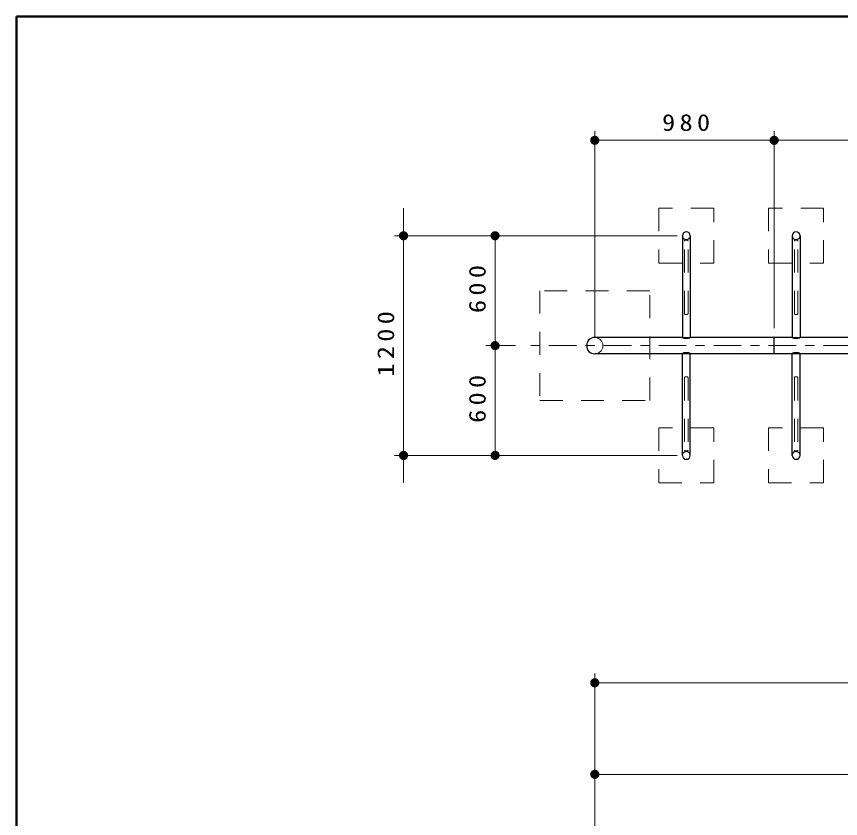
# Model space of a CAD drawing. Units: millimetres on the paper, scale 1:50. Extents: x -365 to 0, y 0 to 257.
# Drawn here: x -365 to -275, y 169.4 to 257 of the extents above; entities that cross this region are included whole.
import ezdxf

# ---------------------------------------------------------------- set-up
doc = ezdxf.new("R2010")
doc.units = ezdxf.units.MM
doc.linetypes.add('USER1', pattern=[4.5, 2.5, -2])
doc.linetypes.add('USER2', pattern=[6, 3, -1, 1, -1])
doc.layers.add('LY_3', color=7, linetype='Continuous', lineweight=13)
doc.layers.add('LY_4', color=7, linetype='Continuous', lineweight=13)
doc.styles.add('ＭＳ ゴシック', font='')
doc.styles.get('ＭＳ ゴシック').set_extended_font_data('MS Gothic')

# ---------------------------------------------------------------- blocks, each defined once
blk = doc.blocks.new('filled_dot')
at = {"color": 0, "linetype": 'Continuous', "lineweight": -2, "const_width": 1.25}
blk.add_lwpolyline([(-0.625, 0, 1), (0.625, 0, 1)], format="xyb", close=True, dxfattribs=at)

msp = doc.modelspace()

# ---------------------------------------------------------------- linework, layer by layer
at = {"layer": 'LY_3'}
for p, q in [((-301.815, 222.043), (-301.815, 244.47)), ((-282.215, 222.934), (-282.215, 244.47)), ((-282.215, 222.934), (-282.215, 244.47)), ((-301.815, 243.47), (-282.215, 243.47)), ((-282.215, 243.47), (-241.415, 243.47)), ((-322.706, 206.043), (-322.706, 236.043)), ((-309.706, 233.043), (-323.706, 233.043)), ((-292.815, 233.043), (-313.706, 233.043)), ((-312.706, 221.043), (-312.706, 233.043)), ((-310.487, 221.043), (-313.706, 221.043)), ((-312.706, 209.043), (-312.706, 221.043)), ((-309.706, 209.043), (-323.706, 209.043)), ((-292.815, 209.043), (-313.706, 209.043)), ((-301.815, 175.2), (-301.815, 185.2)), ((-301.815, 184.2), (-173.815, 184.2)), ((-301.815, 145.309), (-301.815, 175.2)), ((-301.815, 174.2), (-237.815, 174.2))]:
    msp.add_line(p, q, dxfattribs=at)
at = {"layer": 'LY_3', "lineweight": 25}
for p, q in [((-292.242, 233.043), (-292.242, 221.934)), ((-291.388, 233.043), (-291.388, 221.934)), ((-280.242, 233.043), (-280.242, 221.934)), ((-279.388, 233.043), (-279.388, 221.934)), ((-292.242, 221.934), (-301.815, 221.934)), ((-280.242, 221.934), (-291.388, 221.934)), ((-282.215, 220.152), (-282.215, 221.934)), ((-268.242, 221.934), (-279.388, 221.934)), ((-292.242, 220.152), (-301.815, 220.152)), ((-292.242, 209.043), (-292.242, 220.152)), ((-280.242, 220.152), (-291.388, 220.152)), ((-291.388, 209.043), (-291.388, 220.152)), ((-280.242, 209.043), (-280.242, 220.152)), ((-268.242, 220.152), (-279.388, 220.152)), ((-279.388, 209.043), (-279.388, 220.152))]:
    msp.add_line(p, q, dxfattribs=at)
at = {"layer": 'LY_3', "linetype": 'USER1'}
for p, q in [((-292.005, 224.543), (-292.005, 232.456)), ((-291.905, 232.556), (-291.725, 232.556)), ((-291.625, 224.543), (-291.625, 232.456)), ((-280.005, 224.543), (-280.005, 232.456)), ((-279.905, 232.556), (-279.725, 232.556)), ((-279.625, 224.543), (-279.625, 232.456)), ((-307.815, 227.043), (-307.815, 215.043)), ((-295.815, 227.043), (-307.815, 227.043)), ((-295.815, 215.043), (-295.815, 227.043)), ((-291.905, 224.443), (-291.725, 224.443)), ((-279.905, 224.443), (-279.725, 224.443)), ((-292.242, 221.934), (-291.388, 221.934)), ((-280.242, 221.934), (-279.388, 221.934)), ((-292.242, 220.152), (-291.388, 220.152)), ((-280.242, 220.152), (-279.388, 220.152)), ((-292.005, 217.543), (-292.005, 209.63)), ((-291.905, 217.643), (-291.725, 217.643)), ((-291.625, 217.543), (-291.625, 209.63)), ((-280.005, 217.543), (-280.005, 209.63)), ((-279.905, 217.643), (-279.725, 217.643)), ((-279.625, 217.543), (-279.625, 209.63)), ((-307.815, 215.043), (-295.815, 215.043)), ((-291.905, 209.53), (-291.725, 209.53)), ((-279.905, 209.53), (-279.725, 209.53))]:
    msp.add_line(p, q, dxfattribs=at)
at = {"layer": 'LY_3', "linetype": 'USER2'}
msp.add_line((-237.815, 221.043), (-309.487, 221.043), dxfattribs=at)
at = {"layer": 'LY_3', "linetype": 'USER1'}
for points in [[(-288.815, 230.043), (-288.815, 236.043), (-294.815, 236.043), (-294.815, 230.043)], [(-276.815, 230.043), (-276.815, 236.043), (-282.815, 236.043), (-282.815, 230.043)], [(-288.815, 206.043), (-288.815, 212.043), (-294.815, 212.043), (-294.815, 206.043)], [(-276.815, 206.043), (-276.815, 212.043), (-282.815, 212.043), (-282.815, 206.043)]]:
    msp.add_lwpolyline(points, close=True, dxfattribs=at)
at = {"layer": 'LY_3', "lineweight": 25}
for points in [[(-291.388, 221.934), (-291.392, 221.919), (-291.403, 221.905), (-291.421, 221.892), (-291.445, 221.879), (-291.476, 221.867), (-291.513, 221.856), (-291.555, 221.847), (-291.602, 221.839), (-291.652, 221.833), (-291.704, 221.828), (-291.759, 221.825), (-291.815, 221.825), (-291.871, 221.825), (-291.926, 221.828), (-291.978, 221.833), (-292.029, 221.839), (-292.075, 221.847), (-292.117, 221.856), (-292.154, 221.867), (-292.185, 221.879), (-292.21, 221.892), (-292.227, 221.905), (-292.238, 221.919), (-292.242, 221.934)], [(-279.388, 221.934), (-279.392, 221.919), (-279.403, 221.905), (-279.421, 221.892), (-279.445, 221.879), (-279.476, 221.867), (-279.513, 221.856), (-279.555, 221.847), (-279.602, 221.839), (-279.652, 221.833), (-279.704, 221.828), (-279.759, 221.825), (-279.815, 221.825), (-279.871, 221.825), (-279.926, 221.828), (-279.978, 221.833), (-280.029, 221.839), (-280.075, 221.847), (-280.117, 221.856), (-280.154, 221.867), (-280.185, 221.879), (-280.21, 221.892), (-280.227, 221.905), (-280.238, 221.919), (-280.242, 221.934)], [(-291.388, 220.152), (-291.392, 220.166), (-291.403, 220.18), (-291.421, 220.193), (-291.445, 220.206), (-291.476, 220.218), (-291.513, 220.229), (-291.555, 220.238), (-291.602, 220.246), (-291.652, 220.252), (-291.704, 220.257), (-291.759, 220.26), (-291.815, 220.261), (-291.871, 220.26), (-291.926, 220.257), (-291.978, 220.252), (-292.029, 220.246), (-292.075, 220.238), (-292.117, 220.229), (-292.154, 220.218), (-292.185, 220.206), (-292.21, 220.193), (-292.227, 220.18), (-292.238, 220.166), (-292.242, 220.152)], [(-279.388, 220.152), (-279.392, 220.166), (-279.403, 220.18), (-279.421, 220.193), (-279.445, 220.206), (-279.476, 220.218), (-279.513, 220.229), (-279.555, 220.238), (-279.602, 220.246), (-279.652, 220.252), (-279.704, 220.257), (-279.759, 220.26), (-279.815, 220.261), (-279.871, 220.26), (-279.926, 220.257), (-279.978, 220.252), (-280.029, 220.246), (-280.075, 220.238), (-280.117, 220.229), (-280.154, 220.218), (-280.185, 220.206), (-280.21, 220.193), (-280.227, 220.18), (-280.238, 220.166), (-280.242, 220.152)]]:
    msp.add_lwpolyline(points, dxfattribs=at)
for centre, radius, start, end in [((-291.815, 233.043), 0.427, 0, 180), ((-279.815, 233.043), 0.427, 0, 180), ((-301.815, 221.043), 0.891, 90, 270), ((-291.815, 209.043), 0.427, 180, 0), ((-279.815, 209.043), 0.427, 180, 0)]:
    msp.add_arc(centre, radius, start, end, dxfattribs=at)
at = {"layer": 'LY_3', "linetype": 'USER1'}
for centre, radius, start, end in [((-291.815, 233.043), 0.427, 180, 0), ((-291.905, 232.456), 0.1, 90, 180), ((-291.725, 232.456), 0.1, 0, 90), ((-279.815, 233.043), 0.427, 180, 0), ((-279.905, 232.456), 0.1, 90, 180), ((-279.725, 232.456), 0.1, 0, 90), ((-291.905, 224.543), 0.1, 180, 270), ((-291.725, 224.543), 0.1, 270, 0), ((-279.905, 224.543), 0.1, 180, 270), ((-279.725, 224.543), 0.1, 270, 0), ((-301.815, 221.043), 0.891, 270, 90), ((-291.905, 217.543), 0.1, 90, 180), ((-291.725, 217.543), 0.1, 0, 90), ((-279.905, 217.543), 0.1, 90, 180), ((-279.725, 217.543), 0.1, 0, 90), ((-291.815, 209.043), 0.427, 0, 180), ((-291.905, 209.63), 0.1, 180, 270), ((-291.725, 209.63), 0.1, 270, 0), ((-279.815, 209.043), 0.427, 0, 180), ((-279.905, 209.63), 0.1, 180, 270), ((-279.725, 209.63), 0.1, 270, 0)]:
    msp.add_arc(centre, radius, start, end, dxfattribs=at)
at = {"layer": 'LY_4', "lineweight": 50}
for p, q in [((0, 257), (-365, 257)), ((-365, 257), (-365, 0))]:
    msp.add_line(p, q, dxfattribs=at)

# ---------------------------------------------------------------- block references
at = {"layer": 'LY_3', "xscale": 0.4, "yscale": 0.4}
for p in [(-301.815, 243.47), (-282.215, 243.47), (-301.815, 184.2), (-301.815, 174.2)]:
    msp.add_blockref('filled_dot', p, dxfattribs=at)
for p, rotation in [((-282.215, 243.47), 180), ((-322.706, 233.043), 90), ((-312.706, 233.043), 270), ((-312.706, 221.043), 270), ((-312.706, 221.043), 90), ((-322.706, 209.043), 270), ((-312.706, 209.043), 90)]:
    msp.add_blockref('filled_dot', p, dxfattribs=dict(at, rotation=rotation))

# ---------------------------------------------------------------- texts
at = {"layer": 'LY_3', "insert": (-291.6, 244.47), "char_height": 1.833, "attachment_point": 8, "style": 'ＭＳ ゴシック'}
msp.add_mtext('\\T1.33;\\W1.15;980', dxfattribs=at)
at = {"layer": 'LY_3', "char_height": 1.833, "attachment_point": 8, "rotation": 90, "style": 'ＭＳ ゴシック'}
for s, insert in [('\\T1.33;\\W1.15;600', (-313.706, 227.459)), ('\\T1.33;\\W1.15;1200', (-323.706, 221.464)), ('\\T1.33;\\W1.15;600', (-313.706, 215.459))]:
    msp.add_mtext(s, dxfattribs=dict(at, insert=insert))

doc.saveas('drawing.dxf')
